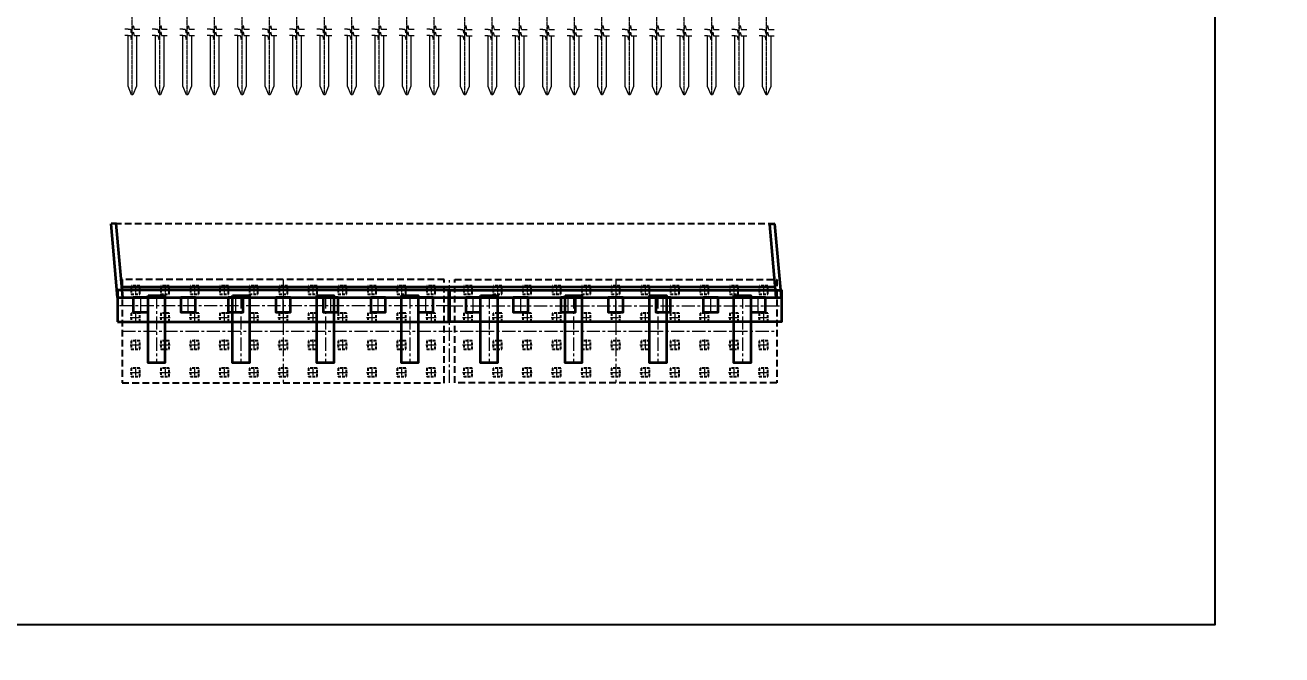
# Model space of a CAD drawing. Header units: millimetres. Extents: x 0 to 285450075, y -3000605 to 8125189010.
# Drawn here: x 6334823 to 6394353, y 41681 to 71514 of the extents above; entities that cross this region are included whole.
import ezdxf
from ezdxf import colors
from ezdxf.entities.mleader import LeaderData, LeaderLine
from ezdxf.math import Vec2, Vec3

# ---------------------------------------------------------------- set-up
doc = ezdxf.new("R2010")
doc.units = ezdxf.units.MM
for name, pattern in [('CENTER', [50.8, 31.75, -6.35, 6.35, -6.35]), ('невидимая', [9.525, 6.35, -3.175]), ('осевая', [2, 1.25, -0.25, 0.25, -0.25]), ('Штриховая', [3, 2, -1])]:
    doc.linetypes.add(name, pattern=pattern)
for name, color, linetype, lineweight in [('1-Бетон', 106, 'Continuous', 35), ('1-Оси', 1, 'CENTER', 20), ('ИС_Выноски', 3, 'Continuous', 18), ('ИС_Ось', 3, 'осевая', 18), ('ИС_ПС_Невид', 4, 'Штриховая', 18), ('ИС_Размер', 3, 'Continuous', 18), ('ИС_Тонкая', 3, 'Continuous', 18)]:
    doc.layers.add(name, color=color, linetype=linetype, lineweight=lineweight)
doc.layers.add('ИС_Невидимая', color=4, linetype='невидимая')
doc.styles.add('ISOCPEUR', font='isocpeur.ttf', dxfattribs={"width": 0.8, "oblique": 15, "height": 2.5})

# ---------------------------------------------------------------- blocks, each defined once
blk = doc.blocks.new('*U189')
at = {"layer": '1-Бетон', "color": 5}
blk.add_lwpolyline([(-350, -350), (350, -350), (350, 350), (-350, 350), (-350, -350)], dxfattribs=at)
at = {"layer": 'ИС_Ось', "ltscale": 500}
blk.add_line((350, 0), (-350, 0), dxfattribs=at)
blk = doc.blocks.new('*U190')
at = {"color": 0, "linetype": 'ByBlock', "lineweight": -2, "transparency": 16777216}
for p in [(0, 0), (0, -2250), (0, -4500), (0, -6750), (0, -9000), (0, -11250), (0, -13500), (0, -15750), (0, -18000), (0, -20250), (0, -22500), (0, -24750), (0, -27000), (0, -29250)]:
    blk.add_blockref('*U189', p, dxfattribs=at)
blk = doc.blocks.new('оп план2')
at = {"layer": '1-Бетон', "color": 3}
for p, q in [((139, -26), (139, -15724)), ((1639, -15726), (1639, -26)), ((139, -15726), (1639, -15726))]:
    blk.add_line(p, q, dxfattribs=at)
at = {"layer": '1-Бетон'}
for points in [[(489, 15724), (-2996, 15419)], [(489, -15726), (491, 15724)], [(-2996, 15419), (-2974, 15170)], [(489, 15473), (-2974, 15170)], [(-11, -15519), (-9, 15429)], [(489, -15475), (-3019, -15782)], [(-3019, -15782), (-2998, -16031)], [(489, -15726), (-2998, -16031)]]:
    blk.add_lwpolyline(points, dxfattribs=at)
at = {"layer": '1-Бетон', "color": 3}
blk.add_lwpolyline([(139, 24), (139, 15724), (1639, 15724), (1639, 24)], close=True, dxfattribs=at)
at = {"layer": '1-Бетон'}
for points in [[(389, 13474), (389, 14274), (3588, 14274), (3588, 13474)], [(389, 9474), (389, 10274), (3588, 10274), (3588, 9474)], [(389, 1474), (389, 2274), (3588, 2274), (3588, 1474)], [(389, -2276), (389, -1476), (3588, -1476), (3588, -2276)], [(389, -6276), (389, -5476), (3588, -5476), (3588, -6276)], [(389, -14276), (389, -13476), (3588, -13476), (3588, -14276)]]:
    blk.add_lwpolyline(points, close=True, dxfattribs=at)
at = {"layer": '1-Бетон', "elevation": 0}
for points in [[(389, 5474), (389, 6274), (3588, 6274), (3588, 5474)], [(389, -10276), (389, -9476), (3588, -9476), (3588, -10276)]]:
    blk.add_lwpolyline(points, close=True, dxfattribs=at)
at = {"layer": '1-Бетон', "color": 3}
blk.add_lwpolyline([(1639, -26), (139, -26)], dxfattribs=at)
at = {"layer": 'ИС_Невидимая', "ltscale": 50}
for points in [[(-362, 249), (-362, 15500), (4538, 15499), (4538, 249), (-362, 249)], [(-2996, 15419), (-2998, -16031)], [(-362, -251), (-361, -15501), (4539, -15500), (4538, -251), (-362, -251)]]:
    blk.add_lwpolyline(points, dxfattribs=at)
at = {"layer": 'ИС_Невидимая', "ltscale": 20, "elevation": 0}
for points in [[(-62, 14674), (338, 14674), (338, 15074), (-62, 15074), (-62, 14674)], [(1238, 14674), (1638, 14674), (1638, 15074), (1238, 15074), (1238, 14674)], [(2538, 14674), (2938, 14674), (2938, 15074), (2538, 15074), (2538, 14674)], [(3838, 14674), (4238, 14674), (4238, 15074), (3838, 15074), (3838, 14674)], [(-62, 13274), (338, 13274), (338, 13674), (-62, 13674), (-62, 13274)], [(1238, 13274), (1638, 13274), (1638, 13674), (1238, 13674), (1238, 13274)], [(2538, 13274), (2938, 13274), (2938, 13674), (2538, 13674), (2538, 13274)], [(3838, 13274), (4238, 13274), (4238, 13674), (3838, 13674), (3838, 13274)], [(-62, 11874), (338, 11874), (338, 12274), (-62, 12274), (-62, 11874)], [(-62, 11874), (338, 11874), (338, 12274), (-62, 12274), (-62, 11874)], [(1238, 11874), (1638, 11874), (1638, 12274), (1238, 12274), (1238, 11874)], [(1238, 11874), (1638, 11874), (1638, 12274), (1238, 12274), (1238, 11874)], [(2538, 11874), (2938, 11874), (2938, 12274), (2538, 12274), (2538, 11874)], [(2538, 11874), (2938, 11874), (2938, 12274), (2538, 12274), (2538, 11874)], [(3838, 11874), (4238, 11874), (4238, 12274), (3838, 12274), (3838, 11874)], [(3838, 11874), (4238, 11874), (4238, 12274), (3838, 12274), (3838, 11874)], [(-62, 10474), (338, 10474), (338, 10874), (-62, 10874), (-62, 10474)], [(-62, 10474), (338, 10474), (338, 10874), (-62, 10874), (-62, 10474)], [(1238, 10474), (1638, 10474), (1638, 10874), (1238, 10874), (1238, 10474)], [(1238, 10474), (1638, 10474), (1638, 10874), (1238, 10874), (1238, 10474)], [(2538, 10474), (2938, 10474), (2938, 10874), (2538, 10874), (2538, 10474)], [(2538, 10474), (2938, 10474), (2938, 10874), (2538, 10874), (2538, 10474)], [(3838, 10474), (4238, 10474), (4238, 10874), (3838, 10874), (3838, 10474)], [(3838, 10474), (4238, 10474), (4238, 10874), (3838, 10874), (3838, 10474)], [(-62, 9074), (338, 9074), (338, 9474), (-62, 9474), (-62, 9074)], [(1238, 9074), (1638, 9074), (1638, 9474), (1238, 9474), (1238, 9074)], [(2538, 9074), (2938, 9074), (2938, 9474), (2538, 9474), (2538, 9074)], [(3838, 9074), (4238, 9074), (4238, 9474), (3838, 9474), (3838, 9074)], [(-62, 7674), (338, 7674), (338, 8074), (-62, 8074), (-62, 7674)], [(1238, 7674), (1638, 7674), (1638, 8074), (1238, 8074), (1238, 7674)], [(2538, 7674), (2938, 7674), (2938, 8074), (2538, 8074), (2538, 7674)], [(3838, 7674), (4238, 7674), (4238, 8074), (3838, 8074), (3838, 7674)], [(-62, 6274), (338, 6274), (338, 6674), (-62, 6674), (-62, 6274)], [(1238, 6274), (1638, 6274), (1638, 6674), (1238, 6674), (1238, 6274)], [(2538, 6274), (2938, 6274), (2938, 6674), (2538, 6674), (2538, 6274)], [(3838, 6274), (4238, 6274), (4238, 6674), (3838, 6674), (3838, 6274)], [(-62, 4874), (338, 4874), (338, 5274), (-62, 5274), (-62, 4874)], [(1238, 4874), (1638, 4874), (1638, 5274), (1238, 5274), (1238, 4874)], [(2538, 4874), (2938, 4874), (2938, 5274), (2538, 5274), (2538, 4874)], [(3838, 4874), (4238, 4874), (4238, 5274), (3838, 5274), (3838, 4874)], [(-62, 3474), (338, 3474), (338, 3874), (-62, 3874), (-62, 3474)], [(1238, 3474), (1638, 3474), (1638, 3874), (1238, 3874), (1238, 3474)], [(2538, 3474), (2938, 3474), (2938, 3874), (2538, 3874), (2538, 3474)], [(3838, 3474), (4238, 3474), (4238, 3874), (3838, 3874), (3838, 3474)], [(-62, 2074), (338, 2074), (338, 2474), (-62, 2474), (-62, 2074)], [(1238, 2074), (1638, 2074), (1638, 2474), (1238, 2474), (1238, 2074)], [(2538, 2074), (2938, 2074), (2938, 2474), (2538, 2474), (2538, 2074)], [(3838, 2074), (4238, 2074), (4238, 2474), (3838, 2474), (3838, 2074)], [(-62, 674), (338, 674), (338, 1074), (-62, 1074), (-62, 674)], [(1238, 674), (1638, 674), (1638, 1074), (1238, 1074), (1238, 674)], [(2538, 674), (2938, 674), (2938, 1074), (2538, 1074), (2538, 674)], [(3838, 674), (4238, 674), (4238, 1074), (3838, 1074), (3838, 674)], [(-62, -1075), (338, -1075), (338, -675), (-62, -675), (-62, -1075)], [(1238, -1075), (1638, -1075), (1638, -675), (1238, -675), (1238, -1075)], [(2538, -1075), (2938, -1075), (2938, -675), (2538, -675), (2538, -1075)], [(3838, -1075), (4238, -1075), (4238, -675), (3838, -675), (3838, -1075)], [(-62, -2475), (338, -2475), (338, -2075), (-62, -2075), (-62, -2475)], [(1238, -2475), (1638, -2475), (1638, -2075), (1238, -2075), (1238, -2475)], [(2538, -2475), (2938, -2475), (2938, -2075), (2538, -2075), (2538, -2475)], [(3838, -2475), (4238, -2475), (4238, -2075), (3838, -2075), (3838, -2475)], [(-62, -3875), (338, -3875), (338, -3475), (-62, -3475), (-62, -3875)], [(-62, -3875), (338, -3875), (338, -3475), (-62, -3475), (-62, -3875)], [(1238, -3875), (1638, -3875), (1638, -3475), (1238, -3475), (1238, -3875)], [(1238, -3875), (1638, -3875), (1638, -3475), (1238, -3475), (1238, -3875)], [(2538, -3875), (2938, -3875), (2938, -3475), (2538, -3475), (2538, -3875)], [(2538, -3875), (2938, -3875), (2938, -3475), (2538, -3475), (2538, -3875)], [(3838, -3875), (4238, -3875), (4238, -3475), (3838, -3475), (3838, -3875)], [(3838, -3875), (4238, -3875), (4238, -3475), (3838, -3475), (3838, -3875)], [(-62, -5275), (338, -5275), (338, -4875), (-62, -4875), (-62, -5275)], [(-62, -5275), (338, -5275), (338, -4875), (-62, -4875), (-62, -5275)], [(1238, -5275), (1638, -5275), (1638, -4875), (1238, -4875), (1238, -5275)], [(1238, -5275), (1638, -5275), (1638, -4875), (1238, -4875), (1238, -5275)], [(2538, -5275), (2938, -5275), (2938, -4875), (2538, -4875), (2538, -5275)], [(2538, -5275), (2938, -5275), (2938, -4875), (2538, -4875), (2538, -5275)], [(3838, -5275), (4238, -5275), (4238, -4875), (3838, -4875), (3838, -5275)], [(3838, -5275), (4238, -5275), (4238, -4875), (3838, -4875), (3838, -5275)], [(-62, -6675), (338, -6675), (338, -6275), (-62, -6275), (-62, -6675)], [(1238, -6675), (1638, -6675), (1638, -6275), (1238, -6275), (1238, -6675)], [(2538, -6675), (2938, -6675), (2938, -6275), (2538, -6275), (2538, -6675)], [(3838, -6675), (4238, -6675), (4238, -6275), (3838, -6275), (3838, -6675)], [(-62, -8075), (338, -8075), (338, -7675), (-62, -7675), (-62, -8075)], [(1238, -8075), (1638, -8075), (1638, -7675), (1238, -7675), (1238, -8075)], [(2538, -8075), (2938, -8075), (2938, -7675), (2538, -7675), (2538, -8075)], [(3838, -8075), (4238, -8075), (4238, -7675), (3838, -7675), (3838, -8075)], [(-62, -9475), (338, -9475), (338, -9075), (-62, -9075), (-62, -9475)], [(1238, -9475), (1638, -9475), (1638, -9075), (1238, -9075), (1238, -9475)], [(2538, -9475), (2938, -9475), (2938, -9075), (2538, -9075), (2538, -9475)], [(3838, -9475), (4238, -9475), (4238, -9075), (3838, -9075), (3838, -9475)], [(-62, -10875), (338, -10875), (338, -10475), (-62, -10475), (-62, -10875)], [(1238, -10875), (1638, -10875), (1638, -10475), (1238, -10475), (1238, -10875)], [(2538, -10875), (2938, -10875), (2938, -10475), (2538, -10475), (2538, -10875)], [(3838, -10875), (4238, -10875), (4238, -10475), (3838, -10475), (3838, -10875)], [(-62, -12275), (338, -12275), (338, -11875), (-62, -11875), (-62, -12275)], [(1238, -12275), (1638, -12275), (1638, -11875), (1238, -11875), (1238, -12275)], [(2538, -12275), (2938, -12275), (2938, -11875), (2538, -11875), (2538, -12275)], [(3838, -12275), (4238, -12275), (4238, -11875), (3838, -11875), (3838, -12275)], [(-62, -13675), (338, -13675), (338, -13275), (-62, -13275), (-62, -13675)], [(1238, -13675), (1638, -13675), (1638, -13275), (1238, -13275), (1238, -13675)], [(2538, -13675), (2938, -13675), (2938, -13275), (2538, -13275), (2538, -13675)], [(3838, -13675), (4238, -13675), (4238, -13275), (3838, -13275), (3838, -13675)], [(-62, -15075), (338, -15075), (338, -14675), (-62, -14675), (-62, -15075)], [(1238, -15075), (1638, -15075), (1638, -14675), (1238, -14675), (1238, -15075)], [(2538, -15075), (2938, -15075), (2938, -14675), (2538, -14675), (2538, -15075)], [(3838, -15075), (4238, -15075), (4238, -14675), (3838, -14675), (3838, -15075)]]:
    blk.add_lwpolyline(points, dxfattribs=at)
at = {"layer": 'ИС_Ось', "color": 1, "ltscale": 500}
blk.add_line((4538, 0), (-362, 0), dxfattribs=at)
for points in [[(889, 0), (889, 15724)], [(2089, -15501), (2088, 15500)], [(-362, 7875), (4538, 7874)], [(889, 0), (889, -15726)], [(-362, -7876), (4539, -7875)]]:
    blk.add_lwpolyline(points, dxfattribs=at)
at = {"layer": 'ИС_Ось', "ltscale": 50, "elevation": 0}
for points in [[(138, 14624), (138, 15124)], [(1438, 14624), (1438, 15124)], [(2738, 14624), (2738, 15124)], [(4038, 14624), (4038, 15124)], [(-112, 14874), (388, 14874)], [(1188, 14874), (1688, 14874)], [(2488, 14874), (2988, 14874)], [(3788, 14874), (4288, 14874)], [(138, 13224), (138, 13724)], [(1438, 13224), (1438, 13724)], [(2738, 13224), (2738, 13724)], [(4038, 13224), (4038, 13724)], [(-112, 13474), (388, 13474)], [(1188, 13474), (1688, 13474)], [(2488, 13474), (2988, 13474)], [(3788, 13474), (4288, 13474)], [(-112, 12074), (388, 12074)], [(-112, 12074), (388, 12074)], [(138, 11824), (138, 12324)], [(138, 11824), (138, 12324)], [(1188, 12074), (1688, 12074)], [(1188, 12074), (1688, 12074)], [(1438, 11824), (1438, 12324)], [(1438, 11824), (1438, 12324)], [(2488, 12074), (2988, 12074)], [(2488, 12074), (2988, 12074)], [(2738, 11824), (2738, 12324)], [(2738, 11824), (2738, 12324)], [(3788, 12074), (4288, 12074)], [(3788, 12074), (4288, 12074)], [(4038, 11824), (4038, 12324)], [(4038, 11824), (4038, 12324)], [(138, 10424), (138, 10924)], [(138, 10424), (138, 10924)], [(1438, 10424), (1438, 10924)], [(1438, 10424), (1438, 10924)], [(2738, 10424), (2738, 10924)], [(2738, 10424), (2738, 10924)], [(4038, 10424), (4038, 10924)], [(4038, 10424), (4038, 10924)], [(-112, 10674), (388, 10674)], [(-112, 10674), (388, 10674)], [(1188, 10674), (1688, 10674)], [(1188, 10674), (1688, 10674)], [(2488, 10674), (2988, 10674)], [(2488, 10674), (2988, 10674)], [(3788, 10674), (4288, 10674)], [(3788, 10674), (4288, 10674)], [(-112, 9274), (388, 9274)], [(138, 9024), (138, 9524)], [(1188, 9274), (1688, 9274)], [(1438, 9024), (1438, 9524)], [(2488, 9274), (2988, 9274)], [(2738, 9024), (2738, 9524)], [(3788, 9274), (4288, 9274)], [(4038, 9024), (4038, 9524)], [(-112, 7874), (388, 7874)], [(138, 7624), (138, 8124)], [(1188, 7874), (1688, 7874)], [(1438, 7624), (1438, 8124)], [(2488, 7874), (2988, 7874)], [(2738, 7624), (2738, 8124)], [(3788, 7874), (4288, 7874)], [(4038, 7624), (4038, 8124)], [(138, 6224), (138, 6724)], [(1438, 6224), (1438, 6724)], [(2738, 6224), (2738, 6724)], [(4038, 6224), (4038, 6724)], [(-112, 6474), (388, 6474)], [(1188, 6474), (1688, 6474)], [(2488, 6474), (2988, 6474)], [(3788, 6474), (4288, 6474)], [(-112, 5074), (388, 5074)], [(138, 4824), (138, 5324)], [(1188, 5074), (1688, 5074)], [(1438, 4824), (1438, 5324)], [(2488, 5074), (2988, 5074)], [(2738, 4824), (2738, 5324)], [(3788, 5074), (4288, 5074)], [(4038, 4824), (4038, 5324)], [(-112, 3674), (388, 3674)], [(138, 3424), (138, 3924)], [(1188, 3674), (1688, 3674)], [(1438, 3424), (1438, 3924)], [(2488, 3674), (2988, 3674)], [(2738, 3424), (2738, 3924)], [(3788, 3674), (4288, 3674)], [(4038, 3424), (4038, 3924)], [(138, 2024), (138, 2524)], [(1438, 2024), (1438, 2524)], [(2738, 2024), (2738, 2524)], [(4038, 2024), (4038, 2524)], [(-112, 2274), (388, 2274)], [(1188, 2274), (1688, 2274)], [(2488, 2274), (2988, 2274)], [(3788, 2274), (4288, 2274)], [(-112, 874), (388, 874)], [(138, 624), (138, 1124)], [(1188, 874), (1688, 874)], [(1438, 624), (1438, 1124)], [(2488, 874), (2988, 874)], [(2738, 624), (2738, 1124)], [(3788, 874), (4288, 874)], [(4038, 624), (4038, 1124)], [(-112, -875), (388, -875)], [(138, -1125), (138, -625)], [(1188, -875), (1688, -875)], [(1438, -1125), (1438, -625)], [(2488, -875), (2988, -875)], [(2738, -1125), (2738, -625)], [(3788, -875), (4288, -875)], [(4038, -1125), (4038, -625)], [(-112, -2275), (388, -2275)], [(138, -2525), (138, -2025)], [(1188, -2275), (1688, -2275)], [(1438, -2525), (1438, -2025)], [(2488, -2275), (2988, -2275)], [(2738, -2525), (2738, -2025)], [(3788, -2275), (4288, -2275)], [(4038, -2525), (4038, -2025)], [(138, -3925), (138, -3425)], [(138, -3925), (138, -3425)], [(1438, -3925), (1438, -3425)], [(1438, -3925), (1438, -3425)], [(2738, -3925), (2738, -3425)], [(2738, -3925), (2738, -3425)], [(4038, -3925), (4038, -3425)], [(4038, -3925), (4038, -3425)], [(-112, -3675), (388, -3675)], [(-112, -3675), (388, -3675)], [(1188, -3675), (1688, -3675)], [(1188, -3675), (1688, -3675)], [(2488, -3675), (2988, -3675)], [(2488, -3675), (2988, -3675)], [(3788, -3675), (4288, -3675)], [(3788, -3675), (4288, -3675)], [(-112, -5075), (388, -5075)], [(-112, -5075), (388, -5075)], [(138, -5325), (138, -4825)], [(138, -5325), (138, -4825)], [(1188, -5075), (1688, -5075)], [(1188, -5075), (1688, -5075)], [(1438, -5325), (1438, -4825)], [(1438, -5325), (1438, -4825)], [(2488, -5075), (2988, -5075)], [(2488, -5075), (2988, -5075)], [(2738, -5325), (2738, -4825)], [(2738, -5325), (2738, -4825)], [(3788, -5075), (4288, -5075)], [(3788, -5075), (4288, -5075)], [(4038, -5325), (4038, -4825)], [(4038, -5325), (4038, -4825)], [(-112, -6475), (388, -6475)], [(138, -6725), (138, -6225)], [(1188, -6475), (1688, -6475)], [(1438, -6725), (1438, -6225)], [(2488, -6475), (2988, -6475)], [(2738, -6725), (2738, -6225)], [(3788, -6475), (4288, -6475)], [(4038, -6725), (4038, -6225)], [(138, -8125), (138, -7625)], [(1438, -8125), (1438, -7625)], [(2738, -8125), (2738, -7625)], [(4038, -8125), (4038, -7625)], [(-112, -7875), (388, -7875)], [(1188, -7875), (1688, -7875)], [(2488, -7875), (2988, -7875)], [(3788, -7875), (4288, -7875)], [(-112, -9275), (388, -9275)], [(138, -9525), (138, -9025)], [(1188, -9275), (1688, -9275)], [(1438, -9525), (1438, -9025)], [(2488, -9275), (2988, -9275)], [(2738, -9525), (2738, -9025)], [(3788, -9275), (4288, -9275)], [(4038, -9525), (4038, -9025)], [(-112, -10675), (388, -10675)], [(138, -10925), (138, -10425)], [(1188, -10675), (1688, -10675)], [(1438, -10925), (1438, -10425)], [(2488, -10675), (2988, -10675)], [(2738, -10925), (2738, -10425)], [(3788, -10675), (4288, -10675)], [(4038, -10925), (4038, -10425)], [(138, -12325), (138, -11825)], [(1438, -12325), (1438, -11825)], [(2738, -12325), (2738, -11825)], [(4038, -12325), (4038, -11825)], [(-112, -12075), (388, -12075)], [(1188, -12075), (1688, -12075)], [(2488, -12075), (2988, -12075)], [(3788, -12075), (4288, -12075)], [(-112, -13475), (388, -13475)], [(138, -13725), (138, -13225)], [(1188, -13475), (1688, -13475)], [(1438, -13725), (1438, -13225)], [(2488, -13475), (2988, -13475)], [(2738, -13725), (2738, -13225)], [(3788, -13475), (4288, -13475)], [(4038, -13725), (4038, -13225)], [(-112, -14875), (388, -14875)], [(138, -15125), (138, -14625)], [(1188, -14875), (1688, -14875)], [(1438, -15125), (1438, -14625)], [(2488, -14875), (2988, -14875)], [(2738, -15125), (2738, -14625)], [(3788, -14875), (4288, -14875)], [(4038, -15125), (4038, -14625)]]:
    blk.add_lwpolyline(points, dxfattribs=at)
at = {"layer": 'ИС_Ось', "color": 3, "ltscale": 500}
for points in [[(389, 13874), (3588, 13874)], [(389, 9874), (3588, 9874)], [(389, 1874), (3588, 1874)], [(389, -1876), (3588, -1876)], [(389, -5876), (3588, -5876)], [(389, -13876), (3588, -13876)]]:
    blk.add_lwpolyline(points, dxfattribs=at)
at = {"layer": 'ИС_Ось', "color": 3, "ltscale": 500, "elevation": 0}
for points in [[(389, 5874), (3588, 5874)], [(389, -9876), (3588, -9876)]]:
    blk.add_lwpolyline(points, dxfattribs=at)
blk.add_blockref('*U190', (839, 14624))
blk = doc.blocks.new('*U88')
at = {"color": 0, "linetype": 'ByBlock', "lineweight": -2}
for p, q in [((0, 0), (-3, 0)), ((2.2, 0), (0, 0)), ((7.8, 0), (5.7, 0)), ((7.8, 0), (10.8, 0))]:
    blk.add_line(p, q, dxfattribs=at)
blk.add_lwpolyline([(5.7, 0), (4.8, -3.5), (3, 3.5), (2.2, 0)], dxfattribs=at)
blk = doc.blocks.new('*U89')
at = {"color": 0, "linetype": 'ByBlock', "lineweight": -2}
for p, q in [((2.2, 0), (0, 0)), ((7.8, 0), (5.7, 0)), ((7.8, 0), (10.8, 0)), ((0, 0), (-3, 0))]:
    blk.add_line(p, q, dxfattribs=at)
blk.add_lwpolyline([(5.7, 0), (4.8, -3.5), (3, 3.5), (2.2, 0)], dxfattribs=at)
blk = doc.blocks.new('*U460')
at = {"layer": '1-Оси', "transparency": 33554687}
blk.add_lwpolyline([(0, -3250), (0, 3142)], dxfattribs=at)
at = {"layer": 'ИС_ПС_Невид', "ltscale": 1200}
for points in [[(-200, 3142), (-200, 3250), (200, 3250), (200, 3142)], [(200, 3142), (200, -2850), (30, -3250), (-30, -3250), (-200, -2850), (-200, 3142)]]:
    blk.add_lwpolyline(points, dxfattribs=at)
at = {"layer": 'ИС_Тонкая', "xscale": -51.12111185521757, "yscale": 51.12111185521757, "zscale": 51.12111185521757}
for name, p in [('*U88', (200, -146)), ('*U89', (200, -453))]:
    blk.add_blockref(name, p, dxfattribs=at)
blk = doc.blocks.new('*U461')
at = {"layer": 'ИС_Размер', "color": 0, "linetype": 'ByBlock', "lineweight": -2, "transparency": 16777216}
for p in [(0, 0), (1300, 0), (2600, 0), (3900, 0), (5200, 0), (6500, 0), (7800, 0), (9100, 0), (10400, 0), (11700, 0), (13000, 0), (14300, 0)]:
    blk.add_blockref('*U460', p, dxfattribs=at)
blk = doc.blocks.new('*U462')
at = {"layer": '1-Оси', "transparency": 33554687}
blk.add_lwpolyline([(0, -3250), (0, 3142)], dxfattribs=at)
at = {"layer": 'ИС_ПС_Невид', "ltscale": 1200}
for points in [[(-200, 3142), (-200, 3250), (200, 3250), (200, 3142)], [(200, 3142), (200, -2850), (30, -3250), (-30, -3250), (-200, -2850), (-200, 3142)]]:
    blk.add_lwpolyline(points, dxfattribs=at)
at = {"layer": 'ИС_Тонкая', "xscale": -51.12111185521757, "yscale": 51.12111185521757, "zscale": 51.12111185521757}
for name, p in [('*U88', (200, -146)), ('*U89', (200, -453))]:
    blk.add_blockref(name, p, dxfattribs=at)
blk = doc.blocks.new('*U463')
at = {"layer": 'ИС_Размер', "color": 0, "linetype": 'ByBlock', "lineweight": -2, "transparency": 16777216}
for p in [(0, 0), (1300, 0), (2600, 0), (3900, 0), (5200, 0), (6500, 0), (7800, 0), (9100, 0), (10400, 0), (11700, 0), (13000, 0), (14300, 0)]:
    blk.add_blockref('*U462', p, dxfattribs=at)
blk = doc.blocks.new('_None')

msp = doc.modelspace()

# ---------------------------------------------------------------- linework, layer by layer
at = {"color": 1}
msp.add_lwpolyline([(6286513.1639, 114312.7194), (6391182.3674, 114312.7194), (6391182.3674, 43104.2229), (6286513.1639, 43104.2229)], close=True, dxfattribs=at)

# ---------------------------------------------------------------- block references
at = {"layer": '1-Бетон', "rotation": 270}
msp.add_blockref('оп план2', (6354923.7145, 59102.0719), dxfattribs=at)
at = {"layer": 'ИС_Размер'}
for name, p in [('*U461', (6339898.1004, 71469.8304, 0.0017)), ('*U463', (6355648.301, 71457.8421))]:
    msp.add_blockref(name, p, dxfattribs=at)

# ---------------------------------------------------------------- leaders
at = {"layer": 'ИС_Выноски'}
ml = msp.add_multileader_mtext('Standard', dxfattribs=at)
ml.set_content('Ось ростверка опоры ОК1 ПК69+83,01', color=256, style='ISOCPEUR')
ml.set_leader_properties(color=256, linetype='ByLayer')
ml.set_arrow_properties(name='NONE')
ml.build(insert=Vec2(0, 0))
ml.multileader.update_dxf_attribs({"text_left_attachment_type": 6, "text_right_attachment_type": 6, "dogleg_length": 0.36, "arrow_head_size": 600, "scale": 200})
ctx = ml.context
ctx.base_point, ctx.scale, ctx.char_height, ctx.arrow_head_size, ctx.landing_gap_size, ctx.plane_origin, ctx.plane_x_axis, ctx.plane_y_axis = Vec3(6370201.9363, -251024.0466), 200, 1200, 600, 125, Vec3(6377197.6128, -228901.5211), Vec3(0, 1), Vec3(-1, 0)
ctx.left_attachment, ctx.right_attachment, ctx.text_align_type = 6, 6, 1
notes = []
notes.append((ctx, [(1, (1, 1, 0), (6370201.9363, -237619.4659), (0, -1), 161.0417, [(1, [(6370201.9363, -235737.3594)], 0, [])])]))
ctx.mtext.insert, ctx.mtext.text_direction, ctx.mtext.rotation, ctx.mtext.width, ctx.mtext.alignment, ctx.mtext.flow_direction = Vec3(6368761.9363, -244402.2771), Vec3(0, 1), 1.5707963268, 14528.78159, 2, 5
ml = msp.add_multileader_mtext('Standard', dxfattribs=at)
ml.set_content('Ось ростверка опоры ОК1 ПК69+83,01', color=256, style='ISOCPEUR')
ml.set_leader_properties(color=256, linetype='ByLayer')
ml.set_arrow_properties(name='NONE')
ml.build(insert=Vec2(0, 0))
ml.multileader.update_dxf_attribs({"text_left_attachment_type": 6, "text_right_attachment_type": 6, "dogleg_length": 0.36, "arrow_head_size": 600, "scale": 200})
ctx = ml.context
ctx.base_point, ctx.scale, ctx.char_height, ctx.arrow_head_size, ctx.landing_gap_size, ctx.plane_origin, ctx.plane_x_axis, ctx.plane_y_axis = Vec3(6370201.9363, -378828.8653), 200, 1200, 600, 125, Vec3(6377197.6128, -356706.3398), Vec3(0, 1), Vec3(-1, 0)
ctx.left_attachment, ctx.right_attachment, ctx.text_align_type = 6, 6, 1
notes.append((ctx, [(1, (1, 1, 0), (6370201.9363, -365424.2846), (0, -1), 161.0417, [(1, [(6370201.9363, -363542.1781)], 0, [])])]))
ctx.mtext.insert, ctx.mtext.text_direction, ctx.mtext.rotation, ctx.mtext.width, ctx.mtext.alignment, ctx.mtext.flow_direction = Vec3(6368761.9363, -372207.0958), Vec3(0, 1), 1.5707963268, 14528.78159, 2, 5
ml = msp.add_multileader_mtext('Standard', dxfattribs=at)
ml.set_content('Ось опоры ОП2 \\PПК 70+5,09', color=256, style='ISOCPEUR')
ml.set_leader_properties(color=256, linetype='ByLayer')
ml.set_arrow_properties(name='NONE')
ml.build(insert=Vec2(0, 0))
ml.multileader.update_dxf_attribs({"text_left_attachment_type": 6, "text_right_attachment_type": 6, "dogleg_length": 0.36, "arrow_head_size": 600, "scale": 200})
ctx = ml.context
ctx.base_point, ctx.scale, ctx.char_height, ctx.arrow_head_size, ctx.landing_gap_size, ctx.plane_origin, ctx.plane_x_axis, ctx.plane_y_axis = Vec3(6392214.2561, -250439.6469), 200, 1200, 600, 125, Vec3(6399209.9327, -231081.3656), Vec3(0, 1), Vec3(-1, 0)
ctx.left_attachment, ctx.right_attachment, ctx.text_align_type = 6, 6, 1
notes.append((ctx, [(1, (1, 1, 0), (6392214.2561, -240745.5271), (0, -1), 161.0417, [(1, [(6392214.2561, -237917.204)], 0, [])])]))
ctx.mtext.insert, ctx.mtext.text_direction, ctx.mtext.rotation, ctx.mtext.width, ctx.mtext.alignment, ctx.mtext.flow_direction = Vec3(6390774.2561, -245673.1079), Vec3(0, 1), 1.5707963268, 12285.253308, 2, 5
ml = msp.add_multileader_mtext('Standard', dxfattribs=at)
ml.set_content('Ось опоры ОП2 \\PПК 70+5,09', color=256, style='ISOCPEUR')
ml.set_leader_properties(color=256, linetype='ByLayer')
ml.set_arrow_properties(name='NONE')
ml.build(insert=Vec2(0, 0))
ml.multileader.update_dxf_attribs({"text_left_attachment_type": 6, "text_right_attachment_type": 6, "dogleg_length": 0.36, "arrow_head_size": 600, "scale": 200})
ctx = ml.context
ctx.base_point, ctx.scale, ctx.char_height, ctx.arrow_head_size, ctx.landing_gap_size, ctx.plane_origin, ctx.plane_x_axis, ctx.plane_y_axis = Vec3(6392214.2561, -378244.4656), 200, 1200, 600, 125, Vec3(6399209.9327, -358886.1843), Vec3(0, 1), Vec3(-1, 0)
ctx.left_attachment, ctx.right_attachment, ctx.text_align_type = 6, 6, 1
notes.append((ctx, [(1, (1, 1, 0), (6392214.2561, -368550.3458), (0, -1), 161.0417, [(1, [(6392214.2561, -365722.0227)], 0, [])])]))
ctx.mtext.insert, ctx.mtext.text_direction, ctx.mtext.rotation, ctx.mtext.width, ctx.mtext.alignment, ctx.mtext.flow_direction = Vec3(6390774.2561, -373477.9266), Vec3(0, 1), 1.5707963268, 12285.253308, 2, 5
for ctx, leaders in notes:
    for number, flags, end, landing, length, lines in leaders:
        leader = LeaderData()
        leader.index, (leader.has_last_leader_line, leader.has_dogleg_vector, leader.attachment_direction) = number, flags
        leader.last_leader_point, leader.dogleg_vector, leader.dogleg_length = Vec3(end), Vec3(landing), length
        for number, points, colour, breaks in lines:
            line = LeaderLine()
            line.index, line.vertices, line.color, line.breaks = number, Vec3.list(points), colors.encode_raw_color(colour), breaks
            leader.lines.append(line)
        ctx.leaders.append(leader)

doc.saveas('drawing.dxf')
